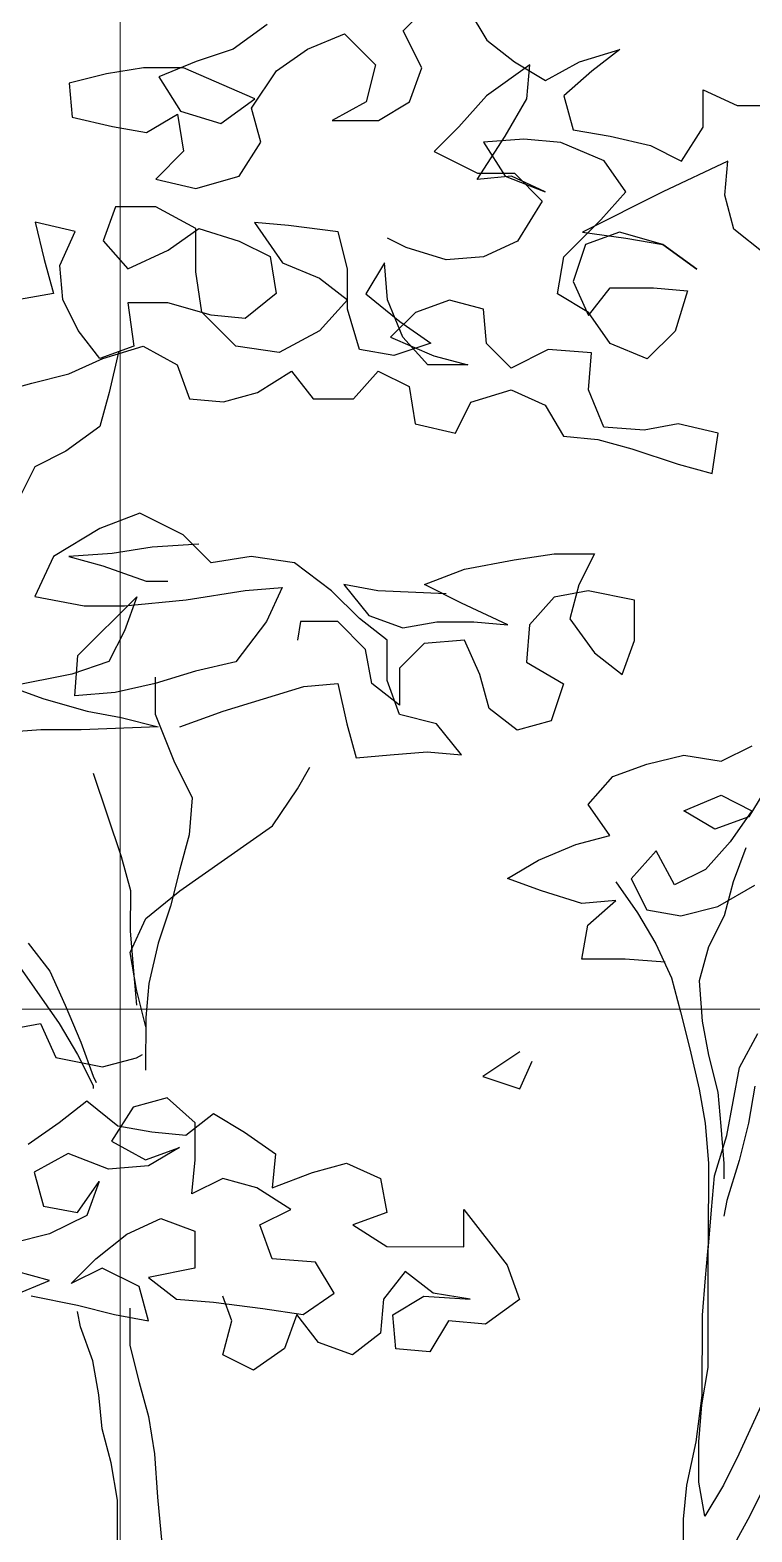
# Model space of a CAD drawing. Header units: millimetres. Extents: x 684983 to 685377, y 990360 to 990509.
# Drawn here: x 685179.925 to 685180.344, y 990435.735 to 990436.606 of the extents above; entities that cross this region are included whole.
import ezdxf

# ---------------------------------------------------------------- set-up
doc = ezdxf.new("R2010")
doc.units = ezdxf.units.MM
doc.layers.add('grid', color=8, linetype='Continuous', lineweight=9)
doc.layers.add('JACK  FRUIT TREE', color=7, linetype='Continuous')

# ---------------------------------------------------------------- blocks, each defined once
blk = doc.blocks.new('JT')
at = {"color": 3}
for p, q in [((0.06831, 2.16982, 157.72663), (0.07909, 2.18058, 157.72663)), ((0.09345, 2.17817, 157.72663), (0.10061, 2.1662, 157.72663)), ((0.01567, 2.17226, 157.72663), (0.0025, 2.1627, 157.72663)), ((0.03122, 2.16268, 157.72663), (0.04558, 2.16864, 157.72663)), ((0.04558, 2.16864, 157.72663), (0.05753, 2.15667, 157.72663)), ((0.07548, 2.15546, 157.72663), (0.06831, 2.16982, 157.72663)), ((0.0025, 2.1627, 157.72663), (-0.01186, 2.15793, 157.72663)), ((0.01924, 2.15431, 157.72663), (0.03122, 2.16268, 157.72663)), ((0.10061, 2.1662, 157.72663), (0.11137, 2.15782, 157.72663)), ((0.1365, 2.15779, 157.72663), (0.15206, 2.16256, 157.72663)), ((0.15206, 2.16256, 157.72663), (0.14128, 2.1542, 157.72663)), ((-0.0322, 2.15555, 157.72663), (-0.04656, 2.15317, 157.72663)), ((-0.01665, 2.15554, 157.72663), (-0.0322, 2.15555, 157.72663)), ((-0.01186, 2.15793, 157.72663), (-0.02622, 2.15196, 157.72663)), ((0.01086, 2.14355, 157.72663), (-0.01665, 2.15554, 157.72663)), ((0.05753, 2.15667, 157.72663), (0.05393, 2.14231, 157.72663)), ((0.07068, 2.1423, 157.72663), (0.07548, 2.15546, 157.72663)), ((0.11735, 2.15661, 157.72663), (0.10059, 2.14466, 157.72663)), ((0.11137, 2.15782, 157.72663), (0.12333, 2.15063, 157.72663)), ((0.11615, 2.14345, 157.72663), (0.11735, 2.15661, 157.72663)), ((0.12333, 2.15063, 157.72663), (0.1365, 2.15779, 157.72663)), ((-0.04656, 2.15317, 157.72663), (-0.06092, 2.1496, 157.72663)), ((-0.06092, 2.1496, 157.72663), (-0.05974, 2.13644, 157.72663)), ((-0.02622, 2.15196, 157.72663), (-0.01786, 2.13879, 157.72663)), ((0.00966, 2.13996, 157.72663), (0.01924, 2.15431, 157.72663)), ((0.14128, 2.1542, 157.72663), (0.1305, 2.14464, 157.72663)), ((-0.00231, 2.13399, 157.72663), (0.01086, 2.14355, 157.72663)), ((0.10059, 2.14466, 157.72663), (0.08981, 2.13271, 157.72663)), ((0.10776, 2.1291, 157.72663), (0.11615, 2.14345, 157.72663)), ((0.1305, 2.14464, 157.72663), (0.13408, 2.13147, 157.72663)), ((0.18433, 2.13262, 157.72663), (0.18435, 2.14698, 157.72663)), ((0.18435, 2.14698, 157.72663), (0.1975, 2.14099, 157.72663)), ((-0.03103, 2.13043, 157.72663), (-0.01906, 2.1376, 157.72663)), ((-0.01906, 2.1376, 157.72663), (-0.01668, 2.12324, 157.72663)), ((-0.01786, 2.13879, 157.72663), (-0.00231, 2.13399, 157.72663)), ((0.01324, 2.1268, 157.72663), (0.00966, 2.13996, 157.72663)), ((0.05393, 2.14231, 157.72663), (0.04076, 2.13515, 157.72663)), ((0.05871, 2.13513, 157.72663), (0.07068, 2.1423, 157.72663)), ((0.1975, 2.14099, 157.72663), (0.21186, 2.14097, 157.72663)), ((-0.05974, 2.13644, 157.72663), (-0.04419, 2.13283, 157.72663)), ((-0.04419, 2.13283, 157.72663), (-0.03103, 2.13043, 157.72663)), ((0.04076, 2.13515, 157.72663), (0.05871, 2.13513, 157.72663)), ((0.08981, 2.13271, 157.72663), (0.08023, 2.12315, 157.72663)), ((0.17595, 2.11947, 157.72663), (0.18433, 2.13262, 157.72663)), ((0.00485, 2.11364, 157.72663), (0.01324, 2.1268, 157.72663)), ((0.09697, 2.11236, 157.72663), (0.10776, 2.1291, 157.72663)), ((0.11494, 2.1279, 157.72663), (0.09938, 2.12672, 157.72663)), ((0.09938, 2.12672, 157.72663), (0.10774, 2.11355, 157.72663)), ((0.12929, 2.12669, 157.72663), (0.11494, 2.1279, 157.72663)), ((0.14604, 2.1195, 157.72663), (0.12929, 2.12669, 157.72663)), ((0.13408, 2.13147, 157.72663), (0.14844, 2.12907, 157.72663)), ((0.14844, 2.12907, 157.72663), (0.16399, 2.12546, 157.72663)), ((-0.01668, 2.12324, 157.72663), (-0.02746, 2.11248, 157.72663)), ((0.08023, 2.12315, 157.72663), (0.09698, 2.11476, 157.72663)), ((0.16399, 2.12546, 157.72663), (0.17595, 2.11947, 157.72663)), ((0.09698, 2.11476, 157.72663), (0.11133, 2.11474, 157.72663)), ((0.11133, 2.11474, 157.72663), (0.12209, 2.10397, 157.72663)), ((0.1544, 2.10753, 157.72663), (0.14604, 2.1195, 157.72663)), ((0.19389, 2.11945, 157.72663), (0.16876, 2.10751, 157.72663)), ((0.19269, 2.10629, 157.72663), (0.19389, 2.11945, 157.72663)), ((-0.02746, 2.11248, 157.72663), (-0.01191, 2.10887, 157.72663)), ((-0.01191, 2.10887, 157.72663), (0.00485, 2.11364, 157.72663)), ((0.11014, 2.11355, 157.72663), (0.09697, 2.11236, 157.72663)), ((0.10774, 2.11355, 157.72663), (0.12329, 2.10755, 157.72663)), ((0.12329, 2.10755, 157.72663), (0.11014, 2.11355, 157.72663)), ((0.12209, 2.10397, 157.72663), (0.11251, 2.08842, 157.72663)), ((0.16876, 2.10751, 157.72663), (0.13764, 2.09199, 157.72663)), ((0.14482, 2.09677, 157.72663), (0.1544, 2.10753, 157.72663)), ((0.19626, 2.09313, 157.72663), (0.19269, 2.10629, 157.72663)), ((-0.04302, 2.10172, 157.72663), (-0.04782, 2.08857, 157.72663)), ((-0.02747, 2.10171, 157.72663), (-0.04302, 2.10172, 157.72663)), ((-0.01192, 2.09332, 157.72663), (-0.02747, 2.10171, 157.72663)), ((-0.05858, 2.09217, 157.72663), (-0.07413, 2.09577, 157.72663)), ((-0.07413, 2.09577, 157.72663), (-0.07056, 2.08141, 157.72663)), ((-0.06458, 2.07901, 157.72663), (-0.05858, 2.09217, 157.72663)), ((-0.0227, 2.08495, 157.72663), (-0.01072, 2.09332, 157.72663)), ((-0.01194, 2.07657, 157.72663), (-0.01192, 2.09332, 157.72663)), ((-0.01072, 2.09332, 157.72663), (0.00483, 2.08852, 157.72663)), ((0.02397, 2.09448, 157.72663), (0.01081, 2.09569, 157.72663)), ((0.01081, 2.09569, 157.72663), (0.02157, 2.08013, 157.72663)), ((0.04312, 2.09207, 157.72663), (0.02397, 2.09448, 157.72663)), ((0.04669, 2.07771, 157.72663), (0.04312, 2.09207, 157.72663)), ((0.13045, 2.08242, 157.72663), (0.14482, 2.09677, 157.72663)), ((0.13764, 2.09199, 157.72663), (0.15438, 2.08958, 157.72663)), ((0.15199, 2.09197, 157.72663), (0.13883, 2.0872, 157.72663)), ((0.16874, 2.08717, 157.72663), (0.15199, 2.09197, 157.72663)), ((0.20822, 2.08355, 157.72663), (0.19626, 2.09313, 157.72663)), ((-0.04782, 2.08857, 157.72663), (-0.03826, 2.07779, 157.72663)), ((0.00483, 2.08852, 157.72663), (0.01678, 2.08253, 157.72663)), ((0.06943, 2.08607, 157.72663), (0.06226, 2.08966, 157.72663)), ((0.08498, 2.08127, 157.72663), (0.06943, 2.08607, 157.72663)), ((0.11251, 2.08842, 157.72663), (0.09934, 2.08245, 157.72663)), ((0.13883, 2.0872, 157.72663), (0.13403, 2.07285, 157.72663)), ((0.15438, 2.08958, 157.72663), (0.16874, 2.08717, 157.72663)), ((0.16874, 2.08717, 157.72663), (0.18189, 2.07759, 157.72663)), ((0.18189, 2.07759, 157.72663), (0.16874, 2.08717, 157.72663)), ((-0.07056, 2.08141, 157.72663), (-0.06698, 2.06824, 157.72663)), ((-0.03826, 2.07779, 157.72663), (-0.0227, 2.08495, 157.72663)), ((0.01678, 2.08253, 157.72663), (0.01916, 2.06817, 157.72663)), ((0.02157, 2.08013, 157.72663), (0.03592, 2.07413, 157.72663)), ((0.06105, 2.08009, 157.72663), (0.05386, 2.06813, 157.72663)), ((0.06223, 2.06573, 157.72663), (0.06105, 2.08009, 157.72663)), ((0.09934, 2.08245, 157.72663), (0.08498, 2.08127, 157.72663)), ((0.12804, 2.06807, 157.72663), (0.13045, 2.08242, 157.72663)), ((-0.06339, 2.06585, 157.72663), (-0.06458, 2.07901, 157.72663)), ((-0.00956, 2.06101, 157.72663), (-0.01194, 2.07657, 157.72663)), ((0.03592, 2.07413, 157.72663), (0.04668, 2.06575, 157.72663)), ((0.04668, 2.06216, 157.72663), (0.04669, 2.07771, 157.72663)), ((-0.06698, 2.06824, 157.72663), (-0.08014, 2.06586, 157.72663)), ((0.01916, 2.06817, 157.72663), (0.00719, 2.05861, 157.72663)), ((0.05386, 2.06813, 157.72663), (0.06701, 2.05735, 157.72663)), ((0.14, 2.06088, 157.72663), (0.12804, 2.06807, 157.72663)), ((0.13403, 2.07285, 157.72663), (0.14, 2.05968, 157.72663)), ((0.14, 2.05968, 157.72663), (0.14838, 2.07044, 157.72663)), ((0.14838, 2.07044, 157.72663), (0.16513, 2.07043, 157.72663)), ((0.16513, 2.07043, 157.72663), (0.17829, 2.06922, 157.72663)), ((0.17829, 2.06922, 157.72663), (0.17349, 2.05367, 157.72663)), ((-0.05742, 2.05388, 157.72663), (-0.06339, 2.06585, 157.72663)), ((-0.02271, 2.06461, 157.72663), (-0.03827, 2.06463, 157.72663)), ((-0.03827, 2.06463, 157.72663), (-0.03589, 2.04788, 157.72663)), ((-0.00597, 2.05981, 157.72663), (-0.02271, 2.06461, 157.72663)), ((0.04668, 2.06575, 157.72663), (0.0359, 2.05379, 157.72663)), ((0.05145, 2.0466, 157.72663), (0.04668, 2.06216, 157.72663)), ((0.0682, 2.05137, 157.72663), (0.06223, 2.06573, 157.72663)), ((0.08616, 2.06571, 157.72663), (0.073, 2.06094, 157.72663)), ((0.09932, 2.06211, 157.72663), (0.08616, 2.06571, 157.72663)), ((0.10051, 2.04895, 157.72663), (0.09932, 2.06211, 157.72663)), ((0.00359, 2.04784, 157.72663), (-0.00956, 2.06101, 157.72663)), ((0.00719, 2.05861, 157.72663), (-0.00597, 2.05981, 157.72663)), ((0.073, 2.06094, 157.72663), (0.06342, 2.05138, 157.72663)), ((0.06701, 2.05735, 157.72663), (0.07897, 2.04897, 157.72663)), ((0.14836, 2.0489, 157.72663), (0.14, 2.06088, 157.72663)), ((-0.04906, 2.0431, 157.72663), (-0.05742, 2.05388, 157.72663)), ((0.0359, 2.05379, 157.72663), (0.02034, 2.04543, 157.72663)), ((0.06342, 2.05138, 157.72663), (0.08016, 2.04418, 157.72663)), ((0.07777, 2.04059, 157.72663), (0.0682, 2.05137, 157.72663)), ((0.17349, 2.05367, 157.72663), (0.16272, 2.04291, 157.72663)), ((-0.03589, 2.04788, 157.72663), (-0.04906, 2.0431, 157.72663)), ((-0.04786, 2.0431, 157.72663), (-0.0323, 2.04787, 157.72663)), ((-0.0323, 2.04787, 157.72663), (-0.01915, 2.04068, 157.72663)), ((0.02034, 2.04543, 157.72663), (0.00359, 2.04784, 157.72663)), ((0.06461, 2.0442, 157.72663), (0.05145, 2.0466, 157.72663)), ((0.07897, 2.04897, 157.72663), (0.06461, 2.0442, 157.72663)), ((0.11007, 2.03937, 157.72663), (0.10051, 2.04895, 157.72663)), ((0.12443, 2.04653, 157.72663), (0.11007, 2.03937, 157.72663)), ((0.14118, 2.04532, 157.72663), (0.12443, 2.04653, 157.72663)), ((0.13997, 2.03097, 157.72663), (0.14118, 2.04532, 157.72663)), ((0.16272, 2.04291, 157.72663), (0.14836, 2.0489, 157.72663)), ((-0.06103, 2.03713, 157.72663), (-0.04786, 2.0431, 157.72663)), ((-0.01915, 2.04068, 157.72663), (-0.01437, 2.02752, 157.72663)), ((0.09332, 2.04058, 157.72663), (0.07777, 2.04059, 157.72663)), ((0.08016, 2.04418, 157.72663), (0.09332, 2.04058, 157.72663)), ((-0.08855, 2.02998, 157.72663), (-0.07539, 2.03356, 157.72663)), ((-0.07539, 2.03356, 157.72663), (-0.06103, 2.03713, 157.72663)), ((0.01195, 2.02989, 157.72663), (0.02512, 2.03825, 157.72663)), ((0.02512, 2.03825, 157.72663), (0.03348, 2.02747, 157.72663)), ((0.04904, 2.02746, 157.72663), (0.05862, 2.03822, 157.72663)), ((0.05862, 2.03822, 157.72663), (0.07058, 2.03223, 157.72663)), ((-0.01437, 2.02752, 157.72663), (-0.00121, 2.02631, 157.72663)), ((-0.00121, 2.02631, 157.72663), (0.01195, 2.02989, 157.72663)), ((0.03348, 2.02747, 157.72663), (0.04904, 2.02746, 157.72663)), ((0.07058, 2.03223, 157.72663), (0.07296, 2.01787, 157.72663)), ((0.0945, 2.02622, 157.72663), (0.11006, 2.03099, 157.72663)), ((0.11006, 2.03099, 157.72663), (0.12322, 2.025, 157.72663)), ((0.14594, 2.0166, 157.72663), (0.13997, 2.03097, 157.72663)), ((0.08851, 2.01426, 157.72663), (0.0945, 2.02622, 157.72663)), ((0.12322, 2.025, 157.72663), (0.13038, 2.01303, 157.72663)), ((0.07296, 2.01787, 157.72663), (0.08851, 2.01426, 157.72663)), ((0.16149, 2.01539, 157.72663), (0.14594, 2.0166, 157.72663)), ((0.17466, 2.01777, 157.72663), (0.16149, 2.01539, 157.72663)), ((0.19021, 2.01417, 157.72663), (0.17466, 2.01777, 157.72663)), ((0.13038, 2.01303, 157.72663), (0.14354, 2.01182, 157.72663)), ((0.14354, 2.01182, 157.72663), (0.1567, 2.00822, 157.72663)), ((0.1878, 1.99862, 157.72663), (0.19021, 2.01417, 157.72663)), ((0.1567, 2.00822, 157.72663), (0.17464, 2.00222, 157.72663)), ((0.17464, 2.00222, 157.72663), (0.1878, 1.99862, 157.72663)), ((-0.03356, 1.98327, 157.72663), (-0.04912, 1.9773, 157.72663)), ((-0.01681, 1.97488, 157.72663), (-0.03356, 1.98327, 157.72663)), ((-0.04912, 1.9773, 157.72663), (-0.06707, 1.96655, 157.72663)), ((-0.00606, 1.9641, 157.72663), (-0.01681, 1.97488, 157.72663)), ((-0.02878, 1.9701, 157.72663), (-0.04434, 1.96772, 157.72663)), ((-0.01084, 1.97128, 157.72663), (-0.02878, 1.9701, 157.72663)), ((-0.06707, 1.96655, 157.72663), (-0.07427, 1.951, 157.72663)), ((-0.04434, 1.96772, 157.72663), (-0.06109, 1.96654, 157.72663)), ((-0.06109, 1.96654, 157.72663), (-0.04793, 1.96294, 157.72663)), ((0.0095, 1.96648, 157.72663), (-0.00606, 1.9641, 157.72663)), ((0.02625, 1.96407, 157.72663), (0.0095, 1.96648, 157.72663)), ((0.0406, 1.95329, 157.72663), (0.02625, 1.96407, 157.72663)), ((0.09205, 1.96161, 157.72663), (0.1112, 1.96519, 157.72663)), ((0.1112, 1.96519, 157.72663), (0.12675, 1.96757, 157.72663)), ((0.12675, 1.96757, 157.72663), (0.14231, 1.96755, 157.72663)), ((0.14231, 1.96755, 157.72663), (0.13631, 1.95559, 157.72663)), ((-0.04793, 1.96294, 157.72663), (-0.03119, 1.95694, 157.72663)), ((0.07649, 1.95565, 157.72663), (0.09205, 1.96161, 157.72663)), ((-0.03119, 1.95694, 157.72663), (-0.02281, 1.95693, 157.72663)), ((-0.01564, 1.94975, 157.72663), (0.00709, 1.95332, 157.72663)), ((0.00709, 1.95332, 157.72663), (0.02145, 1.9545, 157.72663)), ((0.02145, 1.9545, 157.72663), (0.01546, 1.94134, 157.72663)), ((0.05135, 1.94251, 157.72663), (0.0406, 1.95329, 157.72663)), ((0.05854, 1.95327, 157.72663), (0.04538, 1.95567, 157.72663)), ((0.04538, 1.95567, 157.72663), (0.05494, 1.9437, 157.72663)), ((0.08486, 1.95205, 157.72663), (0.05854, 1.95327, 157.72663)), ((0.09084, 1.94845, 157.72663), (0.07649, 1.95565, 157.72663)), ((0.1399, 1.9532, 157.72663), (0.12674, 1.95081, 157.72663)), ((0.13631, 1.95559, 157.72663), (0.13271, 1.94243, 157.72663)), ((0.15784, 1.94959, 157.72663), (0.1399, 1.9532, 157.72663)), ((-0.07427, 1.951, 157.72663), (-0.05513, 1.94739, 157.72663)), ((-0.05754, 1.92825, 157.72663), (-0.03478, 1.95096, 157.72663)), ((-0.05513, 1.94739, 157.72663), (-0.03957, 1.94738, 157.72663)), ((-0.03478, 1.95096, 157.72663), (-0.03958, 1.93781, 157.72663)), ((-0.03957, 1.94738, 157.72663), (-0.01564, 1.94975, 157.72663)), ((0.10878, 1.94006, 157.72663), (0.09084, 1.94845, 157.72663)), ((0.12674, 1.95081, 157.72663), (0.11716, 1.94006, 157.72663)), ((0.15783, 1.93404, 157.72663), (0.15784, 1.94959, 157.72663)), ((0.01546, 1.94134, 157.72663), (0.00348, 1.9258, 157.72663)), ((0.02862, 1.94133, 157.72663), (0.02742, 1.93416, 157.72663)), ((0.04298, 1.94132, 157.72663), (0.02862, 1.94133, 157.72663)), ((0.05374, 1.93054, 157.72663), (0.04298, 1.94132, 157.72663)), ((0.06211, 1.93412, 157.72663), (0.05135, 1.94251, 157.72663)), ((0.05494, 1.9437, 157.72663), (0.0681, 1.9389, 157.72663)), ((0.0681, 1.9389, 157.72663), (0.08126, 1.94128, 157.72663)), ((0.08126, 1.94128, 157.72663), (0.09562, 1.94127, 157.72663)), ((0.09562, 1.94127, 157.72663), (0.10878, 1.94006, 157.72663)), ((0.11716, 1.94006, 157.72663), (0.11595, 1.9257, 157.72663)), ((0.13271, 1.94243, 157.72663), (0.14227, 1.92926, 157.72663)), ((-0.03958, 1.93781, 157.72663), (-0.04557, 1.92585, 157.72663)), ((0.05612, 1.91738, 157.72663), (0.05374, 1.93054, 157.72663)), ((0.0621, 1.91857, 157.72663), (0.06211, 1.93412, 157.72663)), ((0.07647, 1.93291, 157.72663), (0.06689, 1.92335, 157.72663)), ((0.09203, 1.9341, 157.72663), (0.07647, 1.93291, 157.72663)), ((0.098, 1.92093, 157.72663), (0.09203, 1.9341, 157.72663)), ((0.14227, 1.92926, 157.72663), (0.15303, 1.92088, 157.72663)), ((0.15303, 1.92088, 157.72663), (0.15783, 1.93404, 157.72663)), ((-0.04557, 1.92585, 157.72663), (-0.05994, 1.92107, 157.72663)), ((-0.05875, 1.9127, 157.72663), (-0.05754, 1.92825, 157.72663)), ((0.00348, 1.9258, 157.72663), (-0.01208, 1.92223, 157.72663)), ((0.06689, 1.92335, 157.72663), (0.06688, 1.90899, 157.72663)), ((0.11595, 1.9257, 157.72663), (0.1303, 1.91731, 157.72663)), ((-0.05994, 1.92107, 157.72663), (-0.08387, 1.91631, 157.72663)), ((-0.02764, 1.91746, 157.72663), (-0.04319, 1.91388, 157.72663)), ((-0.01208, 1.92223, 157.72663), (-0.02764, 1.91746, 157.72663)), ((0.02979, 1.91621, 157.72663), (0.04296, 1.91739, 157.72663)), ((0.04296, 1.91739, 157.72663), (0.04653, 1.90183, 157.72663)), ((0.06688, 1.90899, 157.72663), (0.05612, 1.91738, 157.72663)), ((0.06687, 1.9054, 157.72663), (0.0621, 1.91857, 157.72663)), ((0.10157, 1.90777, 157.72663), (0.098, 1.92093, 157.72663)), ((0.1303, 1.91731, 157.72663), (0.1255, 1.90296, 157.72663)), ((-0.08387, 1.91631, 157.72663), (-0.07071, 1.91151, 157.72663)), ((-0.07071, 1.91151, 157.72663), (-0.05397, 1.90671, 157.72663)), ((-0.04319, 1.91388, 157.72663), (-0.05875, 1.9127, 157.72663)), ((-0.00132, 1.90666, 157.72663), (0.02979, 1.91621, 157.72663)), ((-0.05397, 1.90671, 157.72663), (-0.04081, 1.90431, 157.72663)), ((-0.01808, 1.9007, 157.72663), (-0.00132, 1.90666, 157.72663)), ((0.08123, 1.9018, 157.72663), (0.06687, 1.9054, 157.72663)), ((0.11233, 1.89938, 157.72663), (0.10157, 1.90777, 157.72663)), ((-0.07192, 1.89955, 157.72663), (-0.08748, 1.89837, 157.72663)), ((-0.05637, 1.89953, 157.72663), (-0.07192, 1.89955, 157.72663)), ((-0.02645, 1.9007, 157.72663), (-0.05637, 1.89953, 157.72663)), ((-0.04081, 1.90431, 157.72663), (-0.02645, 1.9007, 157.72663)), ((0.04653, 1.90183, 157.72663), (0.05011, 1.88867, 157.72663)), ((0.09079, 1.88983, 157.72663), (0.08123, 1.9018, 157.72663)), ((0.1255, 1.90296, 157.72663), (0.11233, 1.89938, 157.72663)), ((0.05011, 1.88867, 157.72663), (0.06327, 1.88985, 157.72663)), ((0.06327, 1.88985, 157.72663), (0.07763, 1.89104, 157.72663)), ((0.07763, 1.89104, 157.72663), (0.09079, 1.88983, 157.72663)), ((0.16257, 1.88617, 157.72663), (0.17693, 1.88975, 157.72663)), ((0.17693, 1.88975, 157.72663), (0.19129, 1.88734, 157.72663)), ((0.19129, 1.88734, 157.72663), (0.20326, 1.89331, 157.72663)), ((0.14941, 1.8814, 157.72663), (0.16257, 1.88617, 157.72663)), ((0.13983, 1.87064, 157.72663), (0.14941, 1.8814, 157.72663)), ((0.20923, 1.87776, 157.72663), (0.20204, 1.8658, 157.72663)), ((0.14819, 1.85867, 157.72663), (0.13983, 1.87064, 157.72663)), ((0.17691, 1.86821, 157.72663), (0.19128, 1.87418, 157.72663)), ((0.19128, 1.87418, 157.72663), (0.20324, 1.86819, 157.72663)), ((0.18887, 1.86102, 157.72663), (0.17691, 1.86821, 157.72663)), ((0.20204, 1.8658, 157.72663), (0.18887, 1.86102, 157.72663)), ((0.20324, 1.86819, 157.72663), (0.19485, 1.85623, 157.72663)), ((0.12066, 1.84912, 157.72663), (0.13503, 1.85509, 157.72663)), ((0.13503, 1.85509, 157.72663), (0.14819, 1.85867, 157.72663)), ((0.19485, 1.85623, 157.72663), (0.18527, 1.84547, 157.72663)), ((0.10869, 1.84195, 157.72663), (0.12066, 1.84912, 157.72663)), ((0.16613, 1.85267, 157.72663), (0.15655, 1.84191, 157.72663)), ((0.1733, 1.8395, 157.72663), (0.16613, 1.85267, 157.72663)), ((0.12185, 1.83716, 157.72663), (0.10869, 1.84195, 157.72663)), ((0.15655, 1.84191, 157.72663), (0.16252, 1.82994, 157.72663)), ((0.18527, 1.84547, 157.72663), (0.1733, 1.8395, 157.72663)), ((0.1374, 1.83236, 157.72663), (0.12185, 1.83716, 157.72663)), ((0.19004, 1.83111, 157.72663), (0.20441, 1.83947, 157.72663)), ((0.15056, 1.83354, 157.72663), (0.1374, 1.83236, 157.72663)), ((0.13978, 1.82398, 157.72663), (0.15056, 1.83354, 157.72663)), ((0.16252, 1.82994, 157.72663), (0.17568, 1.82753, 157.72663)), ((0.17568, 1.82753, 157.72663), (0.19004, 1.83111, 157.72663)), ((0.13738, 1.81082, 157.72663), (0.13978, 1.82398, 157.72663)), ((0.15413, 1.8108, 157.72663), (0.13738, 1.81082, 157.72663)), ((0.16968, 1.80959, 157.72663), (0.15413, 1.8108, 157.72663)), ((-0.08519, 1.7835, 157.72663), (-0.07202, 1.78589, 157.72663)), ((-0.07202, 1.78589, 157.72663), (-0.06605, 1.77272, 157.72663)), ((-0.06605, 1.77272, 157.72663), (-0.04811, 1.76911, 157.72663)), ((-0.04811, 1.76911, 157.72663), (-0.03495, 1.77269, 157.72663)), ((-0.03495, 1.77269, 157.72663), (-0.03255, 1.77388, 157.72663)), ((0.11342, 1.77495, 157.72663), (0.09905, 1.76539, 157.72663)), ((0.1134, 1.76059, 157.72663), (0.1182, 1.77135, 157.72663)), ((0.09905, 1.76539, 157.72663), (0.1134, 1.76059, 157.72663)), ((-0.06488, 1.74759, 157.72663), (-0.05411, 1.75596, 157.72663)), ((-0.05411, 1.75596, 157.72663), (-0.04215, 1.74638, 157.72663)), ((-0.023, 1.75713, 157.72663), (-0.03616, 1.75355, 157.72663)), ((-0.01224, 1.74754, 157.72663), (-0.023, 1.75713, 157.72663)), ((-0.03616, 1.75355, 157.72663), (-0.04455, 1.74039, 157.72663)), ((-0.01583, 1.74276, 157.72663), (-0.00505, 1.75113, 157.72663)), ((-0.00505, 1.75113, 157.72663), (0.0069, 1.74394, 157.72663)), ((-0.07685, 1.73923, 157.72663), (-0.06488, 1.74759, 157.72663)), ((-0.04215, 1.74638, 157.72663), (-0.02899, 1.74397, 157.72663)), ((-0.02899, 1.74397, 157.72663), (-0.01583, 1.74276, 157.72663)), ((-0.01225, 1.73319, 157.72663), (-0.01224, 1.74754, 157.72663)), ((0.0069, 1.74394, 157.72663), (0.01886, 1.73555, 157.72663)), ((-0.04455, 1.74039, 157.72663), (-0.03139, 1.7332, 157.72663)), ((-0.03139, 1.7332, 157.72663), (-0.01823, 1.73798, 157.72663)), ((-0.01823, 1.73798, 157.72663), (-0.0302, 1.73081, 157.72663)), ((-0.0613, 1.73562, 157.72663), (-0.07447, 1.72846, 157.72663)), ((-0.04575, 1.72963, 157.72663), (-0.0613, 1.73562, 157.72663)), ((-0.01346, 1.72003, 157.72663), (-0.01225, 1.73319, 157.72663)), ((0.01886, 1.73555, 157.72663), (0.01765, 1.72239, 157.72663)), ((0.03321, 1.72836, 157.72663), (0.04638, 1.73194, 157.72663)), ((0.04638, 1.73194, 157.72663), (0.05953, 1.72594, 157.72663)), ((-0.07447, 1.72846, 157.72663), (-0.07089, 1.71529, 157.72663)), ((-0.0302, 1.73081, 157.72663), (-0.04575, 1.72963, 157.72663)), ((-0.00149, 1.726, 157.72663), (-0.01346, 1.72003, 157.72663)), ((0.01167, 1.7224, 157.72663), (-0.00149, 1.726, 157.72663)), ((0.01765, 1.72239, 157.72663), (0.03321, 1.72836, 157.72663)), ((0.05953, 1.72594, 157.72663), (0.06191, 1.71278, 157.72663)), ((-0.05773, 1.71289, 157.72663), (-0.04935, 1.72485, 157.72663)), ((-0.04935, 1.72485, 157.72663), (-0.05415, 1.71169, 157.72663)), ((0.02482, 1.71401, 157.72663), (0.01167, 1.7224, 157.72663)), ((-0.07089, 1.71529, 157.72663), (-0.05773, 1.71289, 157.72663)), ((0.01285, 1.70804, 157.72663), (0.02482, 1.71401, 157.72663)), ((0.09181, 1.69959, 157.72663), (0.09182, 1.71395, 157.72663)), ((0.09182, 1.71395, 157.72663), (0.10855, 1.6924, 157.72663)), ((-0.05415, 1.71169, 157.72663), (-0.06851, 1.70452, 157.72663)), ((-0.0386, 1.7045, 157.72663), (-0.02543, 1.71047, 157.72663)), ((-0.02543, 1.71047, 157.72663), (-0.01228, 1.70567, 157.72663)), ((0.01763, 1.69487, 157.72663), (0.01285, 1.70804, 157.72663)), ((0.06191, 1.71278, 157.72663), (0.04875, 1.70801, 157.72663)), ((0.04875, 1.70801, 157.72663), (0.0619, 1.69962, 157.72663)), ((-0.06851, 1.70452, 157.72663), (-0.08287, 1.70095, 157.72663)), ((-0.05057, 1.69494, 157.72663), (-0.0386, 1.7045, 157.72663)), ((-0.01228, 1.70567, 157.72663), (-0.01229, 1.69131, 157.72663)), ((0.0619, 1.69962, 157.72663), (0.09181, 1.69959, 157.72663)), ((-0.06015, 1.68537, 157.72663), (-0.05057, 1.69494, 157.72663)), ((-0.04818, 1.69134, 157.72663), (-0.06015, 1.68537, 157.72663)), ((-0.03383, 1.68415, 157.72663), (-0.04818, 1.69134, 157.72663)), ((-0.01229, 1.69131, 157.72663), (-0.03024, 1.68774, 157.72663)), ((0.03438, 1.69366, 157.72663), (0.01763, 1.69487, 157.72663)), ((0.04154, 1.68169, 157.72663), (0.03438, 1.69366, 157.72663)), ((0.10855, 1.6924, 157.72663), (0.11333, 1.67923, 157.72663)), ((-0.08289, 1.68061, 157.72663), (-0.06853, 1.68658, 157.72663)), ((-0.06853, 1.68658, 157.72663), (-0.08168, 1.69018, 157.72663)), ((-0.03024, 1.68774, 157.72663), (-0.01948, 1.67935, 157.72663)), ((0.06907, 1.69004, 157.72663), (0.06068, 1.67928, 157.72663)), ((0.07983, 1.68165, 157.72663), (0.06907, 1.69004, 157.72663)), ((-0.07571, 1.6806, 157.72663), (-0.05777, 1.67699, 157.72663)), ((-0.03025, 1.67099, 157.72663), (-0.03383, 1.68415, 157.72663)), ((-0.01948, 1.67935, 157.72663), (-0.00512, 1.67814, 157.72663)), ((0.00205, 1.67096, 157.72663), (-0.00153, 1.68053, 157.72663)), ((0.02957, 1.67333, 157.72663), (0.04154, 1.68169, 157.72663)), ((0.06068, 1.67928, 157.72663), (0.05948, 1.66612, 157.72663)), ((0.06427, 1.67329, 157.72663), (0.07624, 1.68046, 157.72663)), ((0.07624, 1.68046, 157.72663), (0.09419, 1.67925, 157.72663)), ((0.09419, 1.67925, 157.72663), (0.07983, 1.68165, 157.72663)), ((0.11333, 1.67923, 157.72663), (0.10016, 1.66967, 157.72663)), ((-0.05777, 1.67699, 157.72663), (-0.04341, 1.67339, 157.72663)), ((-0.04341, 1.67339, 157.72663), (-0.03025, 1.67099, 157.72663)), ((-0.00512, 1.67814, 157.72663), (0.01402, 1.67573, 157.72663)), ((0.01402, 1.67573, 157.72663), (0.02957, 1.67333, 157.72663)), ((0.02718, 1.67333, 157.72663), (0.02238, 1.66017, 157.72663)), ((0.03554, 1.66255, 157.72663), (0.02718, 1.67333, 157.72663)), ((0.06545, 1.66013, 157.72663), (0.06427, 1.67329, 157.72663)), ((-0.00155, 1.6578, 157.72663), (0.00205, 1.67096, 157.72663)), ((0.0858, 1.67088, 157.72663), (0.07861, 1.65892, 157.72663)), ((0.10016, 1.66967, 157.72663), (0.0858, 1.67088, 157.72663)), ((0.0487, 1.65775, 157.72663), (0.03554, 1.66255, 157.72663)), ((0.05948, 1.66612, 157.72663), (0.0487, 1.65775, 157.72663)), ((0.01041, 1.65181, 157.72663), (-0.00155, 1.6578, 157.72663)), ((0.02238, 1.66017, 157.72663), (0.01041, 1.65181, 157.72663)), ((0.07861, 1.65892, 157.72663), (0.06545, 1.66013, 157.72663))]:
    blk.add_line(p, q, dxfattribs=at)
for p, q in [((-0.04188, 2.04549, 157.72663), (-0.04548, 2.02994, 157.72663)), ((-0.04548, 2.02994, 157.72663), (-0.04908, 2.01678, 157.72663)), ((-0.04908, 2.01678, 157.72663), (-0.06225, 2.00722, 157.72663)), ((-0.06225, 2.00722, 157.72663), (-0.07422, 2.00125, 157.72663)), ((-0.07422, 2.00125, 157.72663), (-0.08021, 1.98929, 157.72663)), ((-0.02763, 1.91985, 157.72663), (-0.02765, 1.90549, 157.72663)), ((-0.02765, 1.90549, 157.72663), (-0.02048, 1.88754, 157.72663)), ((-0.0516, 1.88278, 157.72663), (-0.04086, 1.85047, 157.72663)), ((-0.02048, 1.88754, 157.72663), (-0.01332, 1.87317, 157.72663)), ((0.02736, 1.87673, 157.72663), (0.03216, 1.8851, 157.72663)), ((0.01778, 1.86238, 157.72663), (0.02736, 1.87673, 157.72663)), ((-0.01332, 1.87317, 157.72663), (-0.01453, 1.85882, 157.72663)), ((-0.01814, 1.83728, 157.72663), (0.01778, 1.86238, 157.72663)), ((-0.01453, 1.85882, 157.72663), (-0.01813, 1.84566, 157.72663)), ((0.20083, 1.85383, 157.72663), (0.19603, 1.84068, 157.72663)), ((-0.04086, 1.85047, 157.72663), (-0.03728, 1.8373, 157.72663)), ((-0.01813, 1.84566, 157.72663), (-0.02173, 1.8313, 157.72663)), ((-0.03728, 1.8373, 157.72663), (-0.03729, 1.82175, 157.72663)), ((-0.03131, 1.82653, 157.72663), (-0.01814, 1.83728, 157.72663)), ((0.15057, 1.84072, 157.72663), (0.15893, 1.82875, 157.72663)), ((0.19603, 1.84068, 157.72663), (0.19243, 1.82752, 157.72663)), ((-0.02173, 1.8313, 157.72663), (-0.02653, 1.81695, 157.72663)), ((-0.0373, 1.81337, 157.72663), (-0.03131, 1.82653, 157.72663)), ((0.15893, 1.82875, 157.72663), (0.1661, 1.81678, 157.72663)), ((0.19243, 1.82752, 157.72663), (0.18644, 1.81556, 157.72663)), ((-0.08994, 1.8218, 157.72663), (-0.06485, 1.78588, 157.72663)), ((-0.03729, 1.82175, 157.72663), (-0.03611, 1.80619, 157.72663)), ((-0.07678, 1.817, 157.72663), (-0.06842, 1.80622, 157.72663)), ((-0.03492, 1.79901, 157.72663), (-0.0373, 1.81337, 157.72663)), ((-0.02653, 1.81695, 157.72663), (-0.03013, 1.8014, 157.72663)), ((0.1661, 1.81678, 157.72663), (0.17207, 1.80361, 157.72663)), ((0.18644, 1.81556, 157.72663), (0.18284, 1.8024, 157.72663)), ((-0.06842, 1.80622, 157.72663), (-0.06245, 1.79306, 157.72663)), ((-0.03611, 1.80619, 157.72663), (-0.03493, 1.79303, 157.72663)), ((-0.03013, 1.8014, 157.72663), (-0.03134, 1.78824, 157.72663)), ((0.17207, 1.80361, 157.72663), (0.17565, 1.79044, 157.72663)), ((0.18284, 1.8024, 157.72663), (0.18402, 1.78685, 157.72663)), ((-0.03135, 1.78465, 157.72663), (-0.03492, 1.79901, 157.72663)), ((-0.06245, 1.79306, 157.72663), (-0.05648, 1.77869, 157.72663)), ((0.17565, 1.79044, 157.72663), (0.17922, 1.77608, 157.72663)), ((-0.06485, 1.78588, 157.72663), (-0.05768, 1.77391, 157.72663)), ((-0.03134, 1.78824, 157.72663), (-0.03136, 1.7679, 157.72663)), ((0.18402, 1.78685, 157.72663), (0.1864, 1.77368, 157.72663)), ((-0.05648, 1.77869, 157.72663), (-0.0517, 1.76553, 157.72663)), ((0.19836, 1.76889, 157.72663), (0.20555, 1.78204, 157.72663)), ((-0.05768, 1.77391, 157.72663), (-0.05171, 1.76194, 157.72663)), ((0.17922, 1.77608, 157.72663), (0.1828, 1.76053, 157.72663)), ((0.1864, 1.77368, 157.72663), (0.18998, 1.75932, 157.72663)), ((0.19355, 1.74257, 157.72663), (0.19836, 1.76889, 157.72663)), ((-0.05171, 1.76194, 157.72663), (-0.05171, 1.76074, 157.72663)), ((-0.0517, 1.76553, 157.72663), (-0.05051, 1.76313, 157.72663)), ((0.1828, 1.76053, 157.72663), (0.18518, 1.74736, 157.72663)), ((0.20433, 1.7617, 157.72663), (0.20193, 1.74735, 157.72663)), ((0.18998, 1.75932, 157.72663), (0.19116, 1.74616, 157.72663)), ((0.18518, 1.74736, 157.72663), (0.18636, 1.73181, 157.72663)), ((0.18875, 1.72702, 157.72663), (0.19355, 1.74257, 157.72663)), ((0.19116, 1.74616, 157.72663), (0.19234, 1.7318, 157.72663)), ((0.20193, 1.74735, 157.72663), (0.19833, 1.73299, 157.72663)), ((0.18636, 1.73181, 157.72663), (0.18633, 1.7007, 157.72663)), ((0.19234, 1.7318, 157.72663), (0.19234, 1.72582, 157.72663)), ((0.19833, 1.73299, 157.72663), (0.19353, 1.71744, 157.72663)), ((0.18754, 1.71386, 157.72663), (0.18875, 1.72702, 157.72663)), ((0.18633, 1.69831, 157.72663), (0.18754, 1.71386, 157.72663)), ((0.19353, 1.71744, 157.72663), (0.19232, 1.71146, 157.72663)), ((0.18633, 1.7007, 157.72663), (0.18512, 1.68754, 157.72663)), ((0.18629, 1.65284, 157.72663), (0.18633, 1.69831, 157.72663)), ((0.18512, 1.68754, 157.72663), (0.18391, 1.67318, 157.72663)), ((-0.05658, 1.66862, 157.72663), (-0.05777, 1.6746, 157.72663)), ((-0.03743, 1.67578, 157.72663), (-0.03744, 1.66142, 157.72663)), ((0.18391, 1.67318, 157.72663), (0.18389, 1.64208, 157.72663)), ((-0.0518, 1.65545, 157.72663), (-0.05658, 1.66862, 157.72663)), ((-0.03744, 1.66142, 157.72663), (-0.03387, 1.64706, 157.72663)), ((-0.04942, 1.64229, 157.72663), (-0.0518, 1.65545, 157.72663)), ((0.21621, 1.6588, 157.72663), (0.19822, 1.61933, 157.72663)), ((0.18388, 1.63849, 157.72663), (0.18629, 1.65284, 157.72663)), ((-0.03387, 1.64706, 157.72663), (-0.03029, 1.6339, 157.72663)), ((-0.04824, 1.62913, 157.72663), (-0.04942, 1.64229, 157.72663)), ((0.18389, 1.64208, 157.72663), (0.18148, 1.62413, 157.72663)), ((0.18267, 1.62413, 157.72663), (0.18388, 1.63849, 157.72663)), ((-0.03029, 1.6339, 157.72663), (-0.02791, 1.61954, 157.72663)), ((-0.04466, 1.61596, 157.72663), (-0.04824, 1.62913, 157.72663)), ((0.18148, 1.62413, 157.72663), (0.17787, 1.60738, 157.72663)), ((0.18266, 1.60858, 157.72663), (0.18267, 1.62413, 157.72663)), ((-0.04228, 1.6016, 157.72663), (-0.04466, 1.61596, 157.72663)), ((-0.02791, 1.61954, 157.72663), (-0.02673, 1.60279, 157.72663)), ((0.19822, 1.61933, 157.72663), (0.19223, 1.60737, 157.72663)), ((0.20179, 1.5942, 157.72663), (0.21378, 1.61812, 157.72663)), ((0.17787, 1.60738, 157.72663), (0.17666, 1.59422, 157.72663)), ((0.18504, 1.59541, 157.72663), (0.18266, 1.60858, 157.72663)), ((0.19223, 1.60737, 157.72663), (0.18504, 1.59541, 157.72663)), ((-0.04239, 1.48196, 157.72663), (-0.04228, 1.6016, 157.72663)), ((-0.02673, 1.60279, 157.72663), (-0.02436, 1.57646, 157.72663)), ((0.17666, 1.59422, 157.72663), (0.17665, 1.57987, 157.72663)), ((0.1946, 1.58105, 157.72663), (0.20179, 1.5942, 157.72663))]:
    blk.add_line(p, q)

msp = doc.modelspace()

# ---------------------------------------------------------------- linework, layer by layer
at = {"layer": 'grid'}
for p, q in [((685179.9771, 990509.15479), (685179.9771, 990370.8996)), ((685221.15913, 990436.03806), (685118.72704, 990436.03806))]:
    msp.add_line(p, q, dxfattribs=at)

# ---------------------------------------------------------------- block references
at = {"layer": 'JACK  FRUIT TREE', "xscale": 1.5, "yscale": 1.5, "zscale": 1.5}
msp.add_blockref('JT', (685180.039, 990433.35086, -137.71795), dxfattribs=at)

doc.saveas('drawing.dxf')
